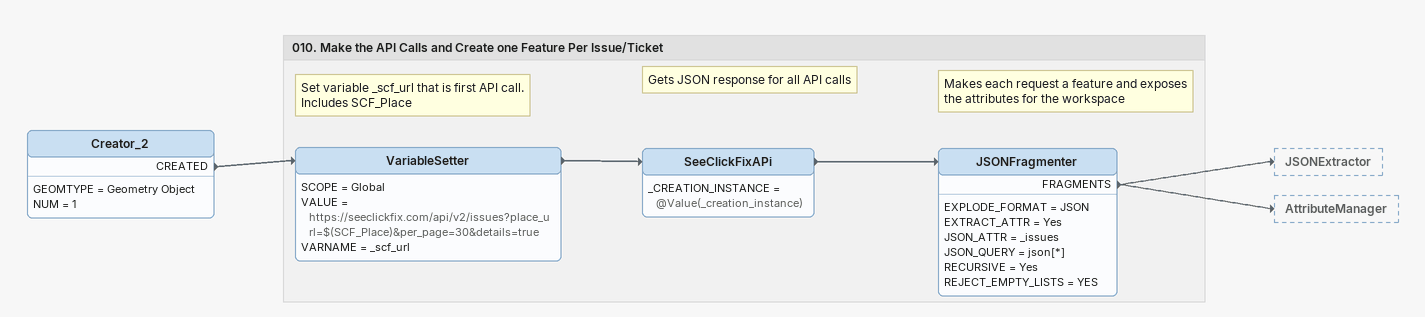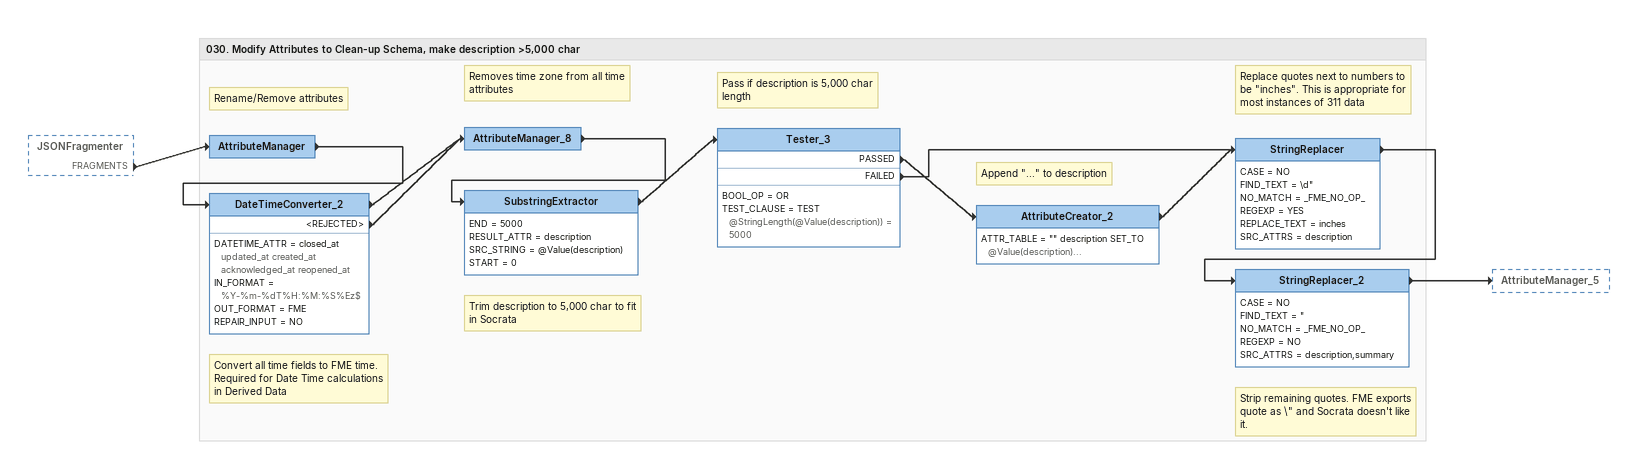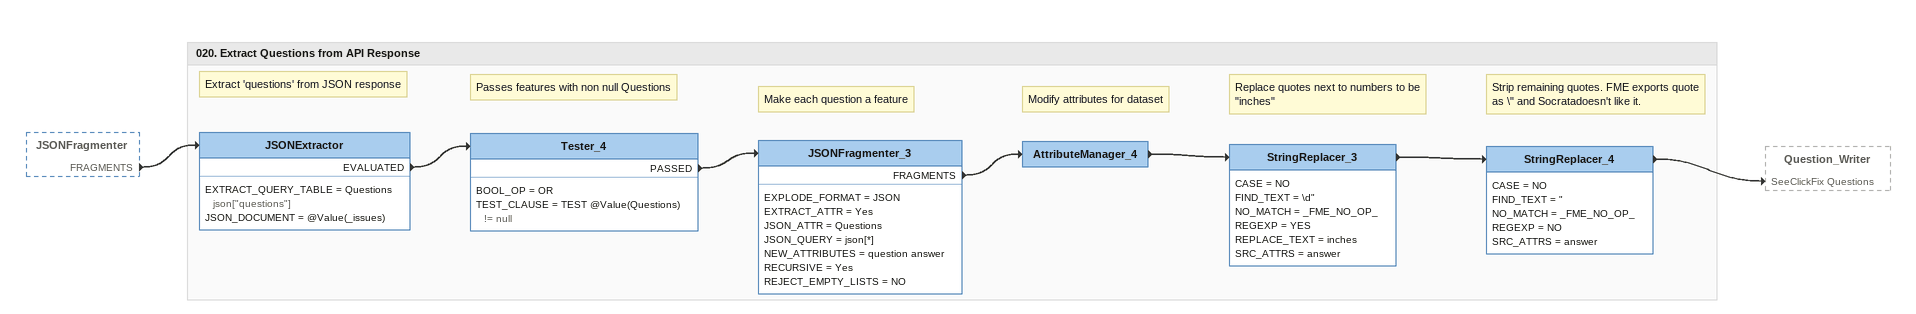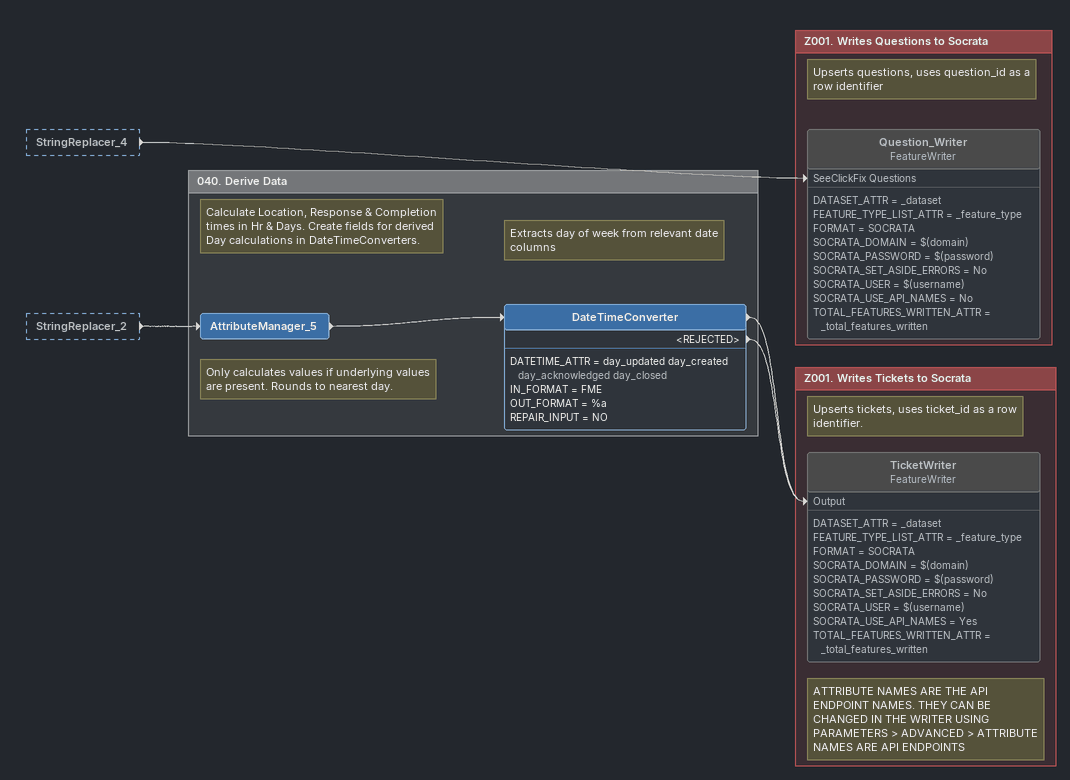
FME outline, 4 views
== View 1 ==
Creator_2
    GEOMTYPE = Geometry Object
    NUM = 1
    CREATED -> VariableSetter

Bookmark: 010. Make the API Calls and Create one Feature Per Issue/Ticket
Note: Set variable _scf_url that is first API call. Includes SCF_Place
VariableSetter
    SCOPE = Global
    VALUE = https://seeclickfix.com/api/v2/issues?place_url=$(SCF_Place)&per_page=30&details=true
    VARNAME = _scf_url
    -> SeeClickFixAPi
Note: Gets JSON response for all API calls
SeeClickFixAPi
    _CREATION_INSTANCE = @Value(_creation_instance)
    -> JSONFragmenter
Note: Makes each request a feature and exposes the attributes for the workspace
JSONFragmenter
    EXPLODE_FORMAT = JSON
    EXTRACT_ATTR = Yes
    JSON_ATTR = _issues
    JSON_QUERY = json[*]
    RECURSIVE = Yes
    REJECT_EMPTY_LISTS = YES
    FRAGMENTS -> JSONExtractor
    FRAGMENTS -> AttributeManager

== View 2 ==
JSONFragmenter [outside]
    FRAGMENTS -> AttributeManager

Bookmark: 030. Modify Attributes to Clean-up Schema, make description >5,000 char
Note: Rename/Remove attributes
AttributeManager
    -> DateTimeConverter_2
Note: Convert all time fields to FME time. Required for Date Time calculations in Derived Data
DateTimeConverter_2
    DATETIME_ATTR = closed_at updated_at created_at acknowledged_at reopened_at
    IN_FORMAT = %Y-%m-%dT%H:%M:%S%Ez$
    OUT_FORMAT = FME
    REPAIR_INPUT = NO
    -> AttributeManager_8
    <REJECTED> -> AttributeManager_8
Note: Removes time zone from all time attributes
AttributeManager_8
    -> SubstringExtractor
Note: Trim description to 5,000 char to fit in Socrata
SubstringExtractor
    END = 5000
    RESULT_ATTR = description
    SRC_STRING = @Value(description)
    START = 0
    -> Tester_3
Note: Pass if description is 5,000 char length
Tester_3
    BOOL_OP = OR
    TEST_CLAUSE = TEST @StringLength(@Value(description)) = 5000
    PASSED -> AttributeCreator_2
    FAILED -> StringReplacer
Note: Append "..." to description
AttributeCreator_2
    ATTR_TABLE = "" description SET_TO @Value(description)...
    -> StringReplacer
Note: Replace quotes next to numbers to be "inches". This is appropriate for most instances of 311 data
StringReplacer
    CASE = NO
    FIND_TEXT = \d"
    NO_MATCH = _FME_NO_OP_
    REGEXP = YES
    REPLACE_TEXT = inches
    SRC_ATTRS = description
    -> StringReplacer_2
Note: Strip remaining quotes. FME exports quote as \" and Socrata doesn't like it.
StringReplacer_2
    CASE = NO
    FIND_TEXT = "
    NO_MATCH = _FME_NO_OP_
    REGEXP = NO
    SRC_ATTRS = description,summary
    -> AttributeManager_5

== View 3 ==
JSONFragmenter [outside]
    FRAGMENTS -> JSONExtractor

Bookmark: 020. Extract Questions from API Response
Note: Extract 'questions' from JSON response
JSONExtractor
    EXTRACT_QUERY_TABLE = Questions json["questions"]
    JSON_DOCUMENT = @Value(_issues)
    EVALUATED -> Tester_4
Note: Passes features with non null Questions
Tester_4
    BOOL_OP = OR
    TEST_CLAUSE = TEST @Value(Questions) != null
    PASSED -> JSONFragmenter_3
Note: Make each question a feature
JSONFragmenter_3
    EXPLODE_FORMAT = JSON
    EXTRACT_ATTR = Yes
    JSON_ATTR = Questions
    JSON_QUERY = json[*]
    NEW_ATTRIBUTES = question answer
    RECURSIVE = Yes
    REJECT_EMPTY_LISTS = NO
    FRAGMENTS -> AttributeManager_4
Note: Modify attributes for dataset
AttributeManager_4
    -> StringReplacer_3
Note: Replace quotes next to numbers to be "inches"
StringReplacer_3
    CASE = NO
    FIND_TEXT = \d"
    NO_MATCH = _FME_NO_OP_
    REGEXP = YES
    REPLACE_TEXT = inches
    SRC_ATTRS = answer
    -> StringReplacer_4
Note: Strip remaining quotes. FME exports quote as \" and Socratadoesn't like it.
StringReplacer_4
    CASE = NO
    FIND_TEXT = "
    NO_MATCH = _FME_NO_OP_
    REGEXP = NO
    SRC_ATTRS = answer
    -> Question_Writer [SeeClickFix Questions]

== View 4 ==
StringReplacer_4 [outside]
    -> Question_Writer [SeeClickFix Questions]
StringReplacer_2 [outside]
    -> AttributeManager_5

Bookmark: Z001. Writes Questions to Socrata
Note: Upserts questions, uses question_id as a row identifier
Question_Writer: FeatureWriter [off]
    DATASET_ATTR = _dataset
    FEATURE_TYPE_LIST_ATTR = _feature_type
    FORMAT = SOCRATA
    SOCRATA_DOMAIN = $(domain)
    SOCRATA_PASSWORD = $(password)
    SOCRATA_SET_ASIDE_ERRORS = No
    SOCRATA_USER = $(username)
    SOCRATA_USE_API_NAMES = No
    TOTAL_FEATURES_WRITTEN_ATTR = _total_features_written

Bookmark: 040. Derive Data
Note: Calculate Location, Response & Completion times in Hr & Days. Create fields for derived Day calculations in DateTimeConverters.
Note: Only calculates values if underlying values are present. Rounds to nearest day.
AttributeManager_5
    -> DateTimeConverter
Note: Extracts day of week from relevant date columns
DateTimeConverter
    DATETIME_ATTR = day_updated day_created day_acknowledged day_closed
    IN_FORMAT = FME
    OUT_FORMAT = %a
    REPAIR_INPUT = NO
    -> TicketWriter [Output]
    <REJECTED> -> TicketWriter [Output]

Bookmark: Z001. Writes Tickets to Socrata
Note: Upserts tickets, uses ticket_id as a row identifier.
Note: ATTRIBUTE NAMES ARE THE API ENDPOINT NAMES. THEY CAN BE CHANGED IN THE WRITER USING PARAMETERS > ADVANCED > ATTRIBUTE NAMES ARE API ENDPOINTS
TicketWriter: FeatureWriter [off]
    DATASET_ATTR = _dataset
    FEATURE_TYPE_LIST_ATTR = _feature_type
    FORMAT = SOCRATA
    SOCRATA_DOMAIN = $(domain)
    SOCRATA_PASSWORD = $(password)
    SOCRATA_SET_ASIDE_ERRORS = No
    SOCRATA_USER = $(username)
    SOCRATA_USE_API_NAMES = Yes
    TOTAL_FEATURES_WRITTEN_ATTR = _total_features_written
